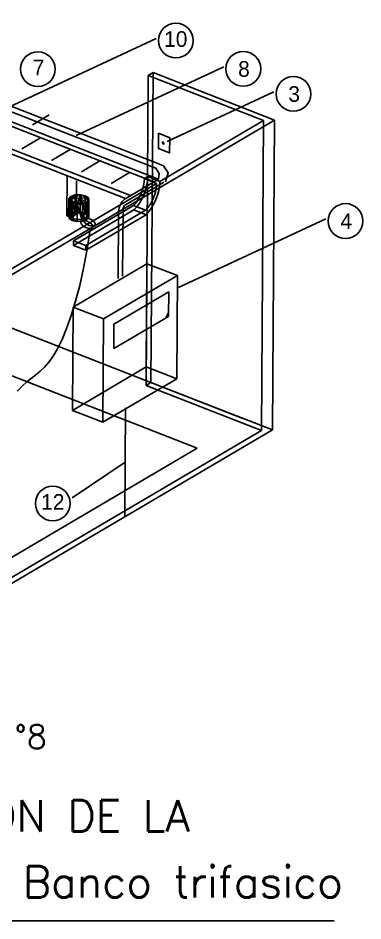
# Model space of a CAD drawing. Extents: x 268 to 383, y 668 to 793.
# Drawn here: x 343.77 to 348.17, y 690.45 to 701.97 of the extents above; entities that cross this region are included whole.
import ezdxf

# ---------------------------------------------------------------- set-up
doc = ezdxf.new("R2010")
doc.units = 0
doc.header["$LTSCALE"] = 0.5
doc.header["$MEASUREMENT"] = 0
doc.layers.get('0').update_dxf_attribs({"linetype": 'CONTINUOUS'})
for name, color, linetype in [('P02', 1, 'CONTINUOUS'), ('P03', 5, 'CONTINUOUS'), ('P04', 7, 'CONTINUOUS'), ('P05', 7, 'CONTINUOUS'), ('P06', 7, 'CONTINUOUS')]:
    doc.layers.add(name, color=color, linetype=linetype)
doc.styles.add('STYLE2', font='romans.shx')

# ---------------------------------------------------------------- blocks, each defined once
blk = doc.blocks.new('*U42')
at = {"color": 0}
mesh = blk.add_polyface(dxfattribs=at)
corners = [(-0.113, -0.065, 0.25), (0.065, -0.113, 0.25), (0.065, 0.113, 0.25), (-0.065, 0.113, 0.25), (0.13, 0, 0.25), (-0.065, -0.113, 0.25), (-0.13, 0, 0.25), (-0.113, 0.065, 0.25), (0, 0.13, 0.25), (0.113, 0.065, 0.25), (0.113, -0.065, 0.25), (0, -0.13, 0.25)]
mesh.append_faces([[corners[k] for k in face] for face in [(0, 1, 2), (2, 3, 0), (1, 4, 2)]], dxfattribs={"vtx0": -1, "vtx1": -1, "vtx2": -1, "color": 0})
mesh.append_faces([[corners[k] for k in face] for face in [(3, 6, 0)]], dxfattribs={"vtx0": -1, "vtx2": -1, "color": 0})
mesh.append_faces([[corners[k] for k in face] for face in [(0, 5, 1)]], dxfattribs={"vtx1": -1, "vtx2": -1, "color": 0})
mesh.append_faces([[corners[k] for k in face] for face in [(3, 7, 6), (2, 8, 3), (4, 9, 2), (1, 10, 4), (5, 11, 1)]], dxfattribs={"vtx2": -1, "color": 0})
mesh = blk.add_polyface(dxfattribs=at)
corners = [(-0.065, 0.113), (0.13, 0), (-0.065, -0.113), (0.065, -0.113), (0.065, 0.113), (-0.13, 0), (-0.113, -0.065), (0, -0.13), (0.113, -0.065), (0.113, 0.065), (0, 0.13), (-0.113, 0.065)]
mesh.append_faces([[corners[k] for k in face] for face in [(0, 1, 2), (1, 3, 2), (0, 4, 1), (2, 5, 0)]], dxfattribs={"vtx0": -1, "vtx1": -1, "vtx2": -1, "color": 0})
mesh.append_faces([[corners[k] for k in face] for face in [(2, 6, 5), (3, 7, 2), (1, 8, 3), (4, 9, 1), (0, 10, 4), (5, 11, 0)]], dxfattribs={"vtx2": -1, "color": 0})
mesh = blk.add_polyface(dxfattribs=at)
corners = [(-0.13, 0, 0.25), (-0.113, -0.065), (-0.113, -0.065, 0.25), (-0.13, 0), (-0.065, -0.113, 0.25), (-0.065, -0.113), (0, -0.13), (0, -0.13, 0.25), (0.065, -0.113), (0.065, -0.113, 0.25), (0.113, -0.065), (0.113, -0.065, 0.25), (0.13, 0, 0.25), (0.13, 0), (0.113, 0.065), (0.113, 0.065, 0.25), (0.065, 0.113), (0.065, 0.113, 0.25), (0, 0.13), (0, 0.13, 0.25), (-0.065, 0.113, 0.25), (-0.065, 0.113), (-0.113, 0.065), (-0.113, 0.065, 0.25)]
mesh.append_faces([[corners[k] for k in face] for face in [(0, 1, 2), (9, 10, 11), (17, 18, 19)]], dxfattribs={"vtx0": -1, "color": 0})
mesh.append_faces([[corners[k] for k in face] for face in [(2, 1, 4), (11, 10, 12), (19, 18, 20)]], dxfattribs={"vtx1": -1, "color": 0})
mesh.append_faces([[corners[k] for k in face] for face in [(0, 3, 1), (1, 5, 4), (4, 5, 6), (6, 7, 4), (6, 8, 9), (9, 7, 6), (9, 8, 10), (10, 13, 12), (12, 13, 14), (14, 15, 12), (14, 16, 17), (17, 15, 14), (17, 16, 18), (18, 21, 20), (20, 21, 22), (22, 23, 20), (22, 3, 0), (0, 23, 22)]], dxfattribs={"vtx2": -1, "color": 0})
blk = doc.blocks.new('*U41')
at = {"color": 3}
for p, q in [((1.287, 17.842), (3.276, 17.842)), ((3.276, 17.842, 4.5), (1.287, 17.842, 4.5)), ((1.287, 9.842), (1.287, 17.842)), ((1.287, 17.842), (1.287, 17.842, 4.5)), ((1.287, 17.842, 4.5), (1.287, 9.842, 4.5)), ((1.387, 17.742), (1.387, 9.942)), ((1.387, 9.942, 4.5), (1.387, 17.742, 4.5)), ((3.276, 17.742), (1.387, 17.742)), ((1.387, 17.742, 4.5), (1.387, 17.742)), ((1.387, 17.742, 4.5), (3.276, 17.742, 4.5)), ((3.276, 17.842), (3.276, 17.742)), ((3.276, 17.842, 4.5), (3.276, 17.842)), ((3.276, 17.742, 4.5), (3.276, 17.842, 4.5)), ((3.276, 17.742), (3.276, 17.742, 4.5)), ((6.781, 17.842), (8.77, 17.842)), ((8.77, 17.842, 4.5), (6.781, 17.842, 4.5)), ((6.781, 17.742), (6.781, 17.842)), ((6.781, 17.842), (6.781, 17.842, 4.5)), ((6.781, 17.842, 4.5), (6.781, 17.742, 4.5)), ((8.67, 17.742), (6.781, 17.742)), ((6.781, 17.742, 4.5), (8.67, 17.742, 4.5)), ((6.781, 17.742, 4.5), (6.781, 17.742)), ((8.67, 17.742, 4.5), (8.67, 15.638, 4.5)), ((8.67, 17.742), (8.67, 9.942)), ((8.67, 17.742), (8.67, 17.742, 4.5)), ((8.67, 15.569, 4.5), (8.67, 9.942, 4.5)), ((8.67, 14.134, 4.202), (8.67, 15.35, 4.202)), ((1.387, 9.942), (8.67, 9.942)), ((8.67, 9.942, 4.5), (1.387, 9.942, 4.5)), ((1.387, 9.942, 4.5), (1.387, 9.942)), ((8.67, 9.942, 4.5), (8.67, 9.942)), ((8.77, 9.842), (1.287, 9.842)), ((1.287, 9.842, 4.5), (8.77, 9.842, 4.5)), ((1.287, 9.842, 4.5), (1.287, 9.842))]:
    blk.add_line(p, q, dxfattribs=at)
at = {"color": 5}
for p, q in [((8.77, 9.842, 4.5), (8.77, 17.842, 4.5)), ((8.77, 17.842), (8.77, 9.842)), ((8.77, 17.842, 4.5), (8.77, 17.842)), ((8.47, 15.569, 4.5), (8.47, 15.638, 4.5)), ((8.67, 15.638, 4.5), (8.47, 15.638, 4.5)), ((8.67, 15.569, 4.5), (8.47, 15.569, 4.5)), ((8.47, 15.36, 4.133), (8.47, 14.134, 4.133)), ((8.67, 15.36, 4.133), (8.47, 15.36, 4.133)), ((8.47, 14.134, 4.202), (8.47, 15.35, 4.202)), ((8.67, 15.35, 4.202), (8.47, 15.35, 4.202)), ((8.67, 14.134, 4.133), (8.67, 15.36, 4.133)), ((8.67, 14.134, 4.133), (8.47, 14.134, 4.133)), ((8.47, 14.134, 4.133), (8.47, 14.134, 4.202)), ((8.67, 14.134, 4.202), (8.47, 14.134, 4.202)), ((8.67, 14.134, 4.202), (8.67, 14.134, 4.133)), ((8.77, 9.842), (8.77, 9.842, 4.5))]:
    blk.add_line(p, q, dxfattribs=at)
at = {"color": 5, "extrusion": (-1, 3.67545e-16, 0)}
for centre, radius, end in [((-15.256, 4.5, -8.47), 0.381, 254.2692), ((-15.256, 4.5, -8.47), 0.313, 252.609), ((-15.256, 4.5, -8.67), 0.381, 254.2692), ((-15.256, 4.5, -8.67), 0.313, 252.609)]:
    blk.add_arc(centre, radius, 180, end, dxfattribs=at)
blk = doc.blocks.new('*X37')
at = {"color": 0, "extrusion": (1, 0, 0)}
blk.add_line((8.787, 15.025, 2.982), (8.787, 15.082, 3.039), dxfattribs=at)
blk = doc.blocks.new('*U36')
at = {"color": 0}
for p, q in [((0, 0), (0, -0.357)), ((1.115, 0), (0, 0)), ((1.115, -0.357), (1.115, 0)), ((0, -0.357), (1.115, -0.357))]:
    blk.add_line(p, q, dxfattribs=at)
blk = doc.blocks.new('*U38')
at = {"color": 0}
blk.add_blockref('*U36', (0, 0), dxfattribs=at)
at = {"extrusion": (0, 1, 0), "rotation": 90}
blk.add_blockref('*X37', (13.968, -8.787, -3.338), dxfattribs=at)
blk = doc.blocks.new('*U35')
at = {"color": 0}
for p, q in [((0, 0), (0, 0, 0.5)), ((0, 0, 0.5), (0, -1.5, 0.5)), ((1.5, 0, 0.5), (0, 0, 0.5)), ((0, 0), (0, -1.5)), ((1.5, 0), (0, 0)), ((1.5, 0), (1.5, 0, 0.5)), ((1.5, -1.5, 0.5), (1.5, 0, 0.5)), ((1.5, -1.5), (1.5, 0)), ((0, -1.5), (0, -1.5, 0.5)), ((0, -1.5, 0.5), (1.5, -1.5, 0.5)), ((0, -1.5), (1.5, -1.5)), ((1.5, -1.5), (1.5, -1.5, 0.5))]:
    blk.add_line(p, q, dxfattribs=at)
blk = doc.blocks.new('*U34')
at = {"color": 0}
mesh = blk.add_polyface(dxfattribs=at)
corners = [(0, -0.772, 2.5), (0.668, 0.386, 2.5), (-0.668, 0.386, 2.5), (-0.668, -0.386, 2.5), (0, 0.772, 2.5), (0.668, -0.386, 2.5), (-0.386, -0.668, 2.5), (-0.772, 0, 2.5), (-0.386, 0.668, 2.5), (0.386, 0.668, 2.5), (0.772, 0, 2.5), (0.386, -0.668, 2.5)]
mesh.append_faces([[corners[k] for k in face] for face in [(0, 1, 2), (2, 3, 0), (1, 4, 2), (0, 5, 1)]], dxfattribs={"vtx0": -1, "vtx1": -1, "vtx2": -1, "color": 0})
mesh.append_faces([[corners[k] for k in face] for face in [(3, 6, 0), (2, 7, 3), (4, 8, 2), (1, 9, 4), (5, 10, 1), (0, 11, 5)]], dxfattribs={"vtx2": -1, "color": 0})
mesh = blk.add_polyface(dxfattribs=at)
corners = [(-0.668, 0.386), (0.668, 0.386), (0, -0.772), (-0.668, -0.386), (0.668, -0.386), (0, 0.772), (-0.772, 0), (-0.386, -0.668), (0.386, -0.668), (0.772, 0), (0.386, 0.668), (-0.386, 0.668)]
mesh.append_faces([[corners[k] for k in face] for face in [(0, 1, 2), (2, 3, 0), (1, 4, 2), (0, 5, 1)]], dxfattribs={"vtx0": -1, "vtx1": -1, "vtx2": -1, "color": 0})
mesh.append_faces([[corners[k] for k in face] for face in [(3, 6, 0), (2, 7, 3), (4, 8, 2), (1, 9, 4), (5, 10, 1), (0, 11, 5)]], dxfattribs={"vtx2": -1, "color": 0})
mesh = blk.add_polyface(dxfattribs=at)
corners = [(-0.772, 0, 2.5), (-0.772, 0), (-0.668, -0.386, 2.5), (-0.668, -0.386), (-0.386, -0.668), (-0.386, -0.668, 2.5), (0, -0.772), (0, -0.772, 2.5), (0.386, -0.668), (0.386, -0.668, 2.5), (0.668, -0.386, 2.5), (0.668, -0.386), (0.772, 0), (0.772, 0, 2.5), (0.668, 0.386), (0.668, 0.386, 2.5), (0.386, 0.668), (0.386, 0.668, 2.5), (0, 0.772, 2.5), (0, 0.772), (-0.386, 0.668), (-0.386, 0.668, 2.5), (-0.668, 0.386), (-0.668, 0.386, 2.5)]
mesh.append_faces([[corners[k] for k in face] for face in [(7, 8, 9), (15, 16, 17), (23, 1, 0)]], dxfattribs={"vtx0": -1, "color": 0})
mesh.append_faces([[corners[k] for k in face] for face in [(0, 1, 2), (9, 8, 10), (17, 16, 18)]], dxfattribs={"vtx1": -1, "color": 0})
mesh.append_faces([[corners[k] for k in face] for face in [(1, 3, 2), (2, 3, 4), (4, 5, 2), (4, 6, 7), (7, 5, 4), (7, 6, 8), (8, 11, 10), (10, 11, 12), (12, 13, 10), (12, 14, 15), (15, 13, 12), (15, 14, 16), (16, 19, 18), (18, 19, 20), (20, 21, 18), (20, 22, 23), (23, 21, 20), (23, 22, 1)]], dxfattribs={"vtx2": -1, "color": 0})
blk = doc.blocks.new('1')
at = {"color": 5, "extrusion": (0.005818, 0.878295, 0.478083), "elevation": -21.91}
blk.add_lwpolyline([(8.53, -62.63), (-46.12, -18.88)], dxfattribs=at)
at = {"layer": 'P02', "extrusion": (0.005818, 0.878295, 0.478083), "elevation": -21.91}
for points in [[(3.15, -45.66), (-40.32, -10.86)], [(-40.32, -10.86), (0.71, 40.4)]]:
    blk.add_lwpolyline(points, dxfattribs=at)
at = {"layer": 'P03', "extrusion": (0.005818, 0.878295, 0.478083)}
for points, elevation in [([(-35.15, 2.55), (17.62, -39.69)], 24.42), ([(-34.54, 3.31), (17.47, -38.33)], 24.42), ([(-30.98, 7.76), (21.79, -34.48)], 24.42), ([(-31.59, 7), (20.42, -34.63)], 24.42), ([(-20.09, -8.26), (-17.72, -5.3)], 24.42), ([(-23.88, -5.23), (-21.51, -2.27)], 24.42), ([(-27.67, -2.19), (-25.31, 0.77)], 24.42), ([(-31.47, 0.85), (-29.1, 3.8)], 24.42), ([(-35.15, 2.55), (-35.15, 2.55)], 23.51)]:
    blk.add_lwpolyline(points, dxfattribs=dict(at, elevation=elevation))
at = {"layer": 'P03'}
for points, elevation in [([(16.19, 29.18), (35, 37.95)], -12.95), ([(24.79, 25.58), (43.6, 34.34)], -12.95), ([(36.41, 24.81), (49.99, 31.15)], -12.95), ([(37.83, 6.16), (56.64, 14.93)], 11.06), ([(31.04, -16.09), (24.29, -20.65)], -0.04)]:
    blk.add_lwpolyline(points, dxfattribs=dict(at, elevation=elevation))
at = {"layer": 'P03', "extrusion": (0.005818, 0.878295, 0.478083), "elevation": 24.42}
blk.add_lwpolyline([(-36.03, 3.25), (-36.39, 0.88), (-35.79, -1), (-34.19, -2.28), (-3.68, -26.69, 4.04773), (-2.98, -25.82), (-33.49, -1.4), (-34.82, -0.33), (-35.25, 1.02), (-35.15, 2.55)], format="xyb", dxfattribs=at)
at = {"layer": 'P03', "color": 3, "extrusion": (0.005818, 0.878295, 0.478083), "elevation": 24.42}
blk.add_lwpolyline([(-19.03, -11.71), (-21.15, -14.37)], dxfattribs=at)
at = {"layer": 'P03', "extrusion": (-0.627354, -0.369097, 0.685708), "elevation": -42.56}
blk.add_lwpolyline([(-4.38, 18.28), (-2.71, 16.83), (-1.5, 18.22), (-3.17, 19.67)], close=True, dxfattribs=at)
at = {"layer": 'P03', "extrusion": (-0.627354, -0.369097, 0.685708), "const_width": 0.25, "elevation": -42.56}
blk.add_lwpolyline([(-3.09, 18.01, 1), (-2.93, 18.2, 1)], format="xyb", close=True, dxfattribs=at)
at = {"layer": 'P03', "extrusion": (0.778713, -0.303917, 0.548855), "elevation": 29.04}
for points in [[(17.76, -2.08), (25.73, 3.47, -0.437586), (27.64, 3.05), (31.46, -2.42)], [(18.25, -2.86), (26.25, 2.72, -0.456278), (26.87, 2.57), (30.71, -2.94)]]:
    blk.add_lwpolyline(points, format="xyb", dxfattribs=at)
blk.add_lwpolyline([(30.71, -2.94), (31.35, -3.86)], dxfattribs=at)
at = {"layer": 'P03', "elevation": 11.06}
for points in [[(25.7, 14.86, 0.180134), (25.69, 14.72, 0.103143), (25.8, 14.51, 0.062803), (26, 14.33, 0.049015), (26.29, 14.16, 0.049015), (26.61, 14.05, 0.062803), (26.87, 14.02, 0.103143), (27.11, 14.08, 0.180134), (27.21, 14.18, 0.180134), (27.22, 14.32, 0.103143), (27.1, 14.53, 0.062803), (26.91, 14.71, 0.049015), (26.62, 14.88, 0.049015), (26.3, 14.99, 0.062803), (26.04, 15.02, 0.103143), (25.8, 14.96, 0.180134)], [(25.41, 14.54, 0.180134), (25.4, 14.39, 0.103143), (25.52, 14.18, 0.062803), (25.71, 14, 0.049015), (26, 13.83, 0.049015), (26.32, 13.72, 0.062803), (26.58, 13.69, 0.103143), (26.82, 13.75, 0.180134), (26.92, 13.85, 0.180134), (26.93, 13.99, 0.103143), (26.82, 14.21, 0.062803), (26.62, 14.39, 0.049015), (26.33, 14.55, 0.049015), (26.01, 14.66, 0.062803), (25.75, 14.69, 0.103143), (25.51, 14.64, 0.180134)]]:
    blk.add_lwpolyline(points, format="xyb", close=True, dxfattribs=at)
at = {"layer": 'P03'}
blk.add_lwpolyline([(26.56, 13.62), (26.18, 11.05), (25.74, 8.65), (25.24, 6.44), (24.71, 4.41), (24.15, 2.58), (23.57, 0.95), (22.99, -0.45), (22.41, -1.64), (21.84, -2.59), (21.29, -3.36), (20.75, -3.98), (20.2, -4.5), (19.64, -4.95), (19.08, -5.39), (18.49, -5.87), (17.88, -6.41), (17.25, -7.05)], dxfattribs=at)
at = {"layer": 'P04', "color": 5}
for centre in [(37.5, 37.67, 22.24), (19.9, 34.03, 22.24), (46.1, 34.07, 22.24), (52.5, 30.87, 22.24), (59.14, 14.65, 46.26), (21.8, -21.38, 22.24)]:
    blk.add_circle(centre, 2.22, dxfattribs=at)
at = {"layer": 'P05', "extrusion": (-0.627354, -0.369097, 0.685708)}
blk.add_line((23.65, 20.45, 13.24), (23.61, 15.27, 10.42), dxfattribs=at)
at = {"layer": 'P05', "extrusion": (0.778713, -0.303917, 0.548855)}
for points, elevation in [([(23.94, -1.93), (27.45, 0.52)], 19.43), ([(22.82, -0.32), (23.94, -1.93)], 19.43), ([(2.77, -14.61), (-10.21, -23.66)], 29.04)]:
    blk.add_lwpolyline(points, dxfattribs=dict(at, elevation=elevation))
at = {"layer": 'P03', "extrusion": (0.005818, 0.878295, 0.478083), "xscale": 10, "yscale": 10, "zscale": 10, "rotation": 141.3254917884629}
for name, p in [('*U42', (-25.01, 1.91, 18.53)), ('*U41', (130.07, 68.62, -21.91)), ('*U34', (-8.03, 14.32, -21.69))]:
    blk.add_blockref(name, p, dxfattribs=at)
at = {"layer": 'P03', "color": 3, "extrusion": (0.778713, -0.303917, 0.548855), "xscale": 10, "yscale": 10, "zscale": 10, "rotation": 304.8846553031383}
for name, p in [('*U35', (12.29, 5.26, 29.04)), ('*U38', (12.17, 2.61, 34.04))]:
    blk.add_blockref(name, p, dxfattribs=at)
at = {"layer": 'P04', "color": 5}
for s, p in [('10', (36, 36.87, 22.24)), ('7', (19.25, 33.23, 22.24)), ('8', (45.44, 33.05, 22.24)), ('3', (51.84, 29.86, 22.24)), ('4', (58.49, 13.64, 46.26)), ('12', (20.32, -22.18, 22.24))]:
    blk.add_text(s, height=2, dxfattribs=at).set_placement(p)

msp = doc.modelspace()

# ---------------------------------------------------------------- linework, layer by layer
at = {"layer": 'P06'}
msp.add_line((335.714, 690.453), (347.805, 690.453), dxfattribs=at)

# ---------------------------------------------------------------- block references
at = {"layer": 'P02', "xscale": 0.09999999999990905, "yscale": 0.1000000000000227, "zscale": 0.1}
msp.add_blockref('1', (342.036, 697.917), dxfattribs=at)

# ---------------------------------------------------------------- texts
at = {"layer": 'P04', "style": 'STYLE2'}
msp.add_text('FIGURA N%%d8', height=0.3, dxfattribs=at).set_placement((341.853, 692.654))
at = {"layer": 'P06', "style": 'STYLE2'}
for s, p in [('DETALLE PARA LA INSTALACION DE LA ', (335.901, 691.594)), (' CANASTA COLECTORA Ejemplo Banco trifasico', (335.315, 690.751))]:
    msp.add_text(s, height=0.4, dxfattribs=at).set_placement(p)

doc.saveas('drawing.dxf')
